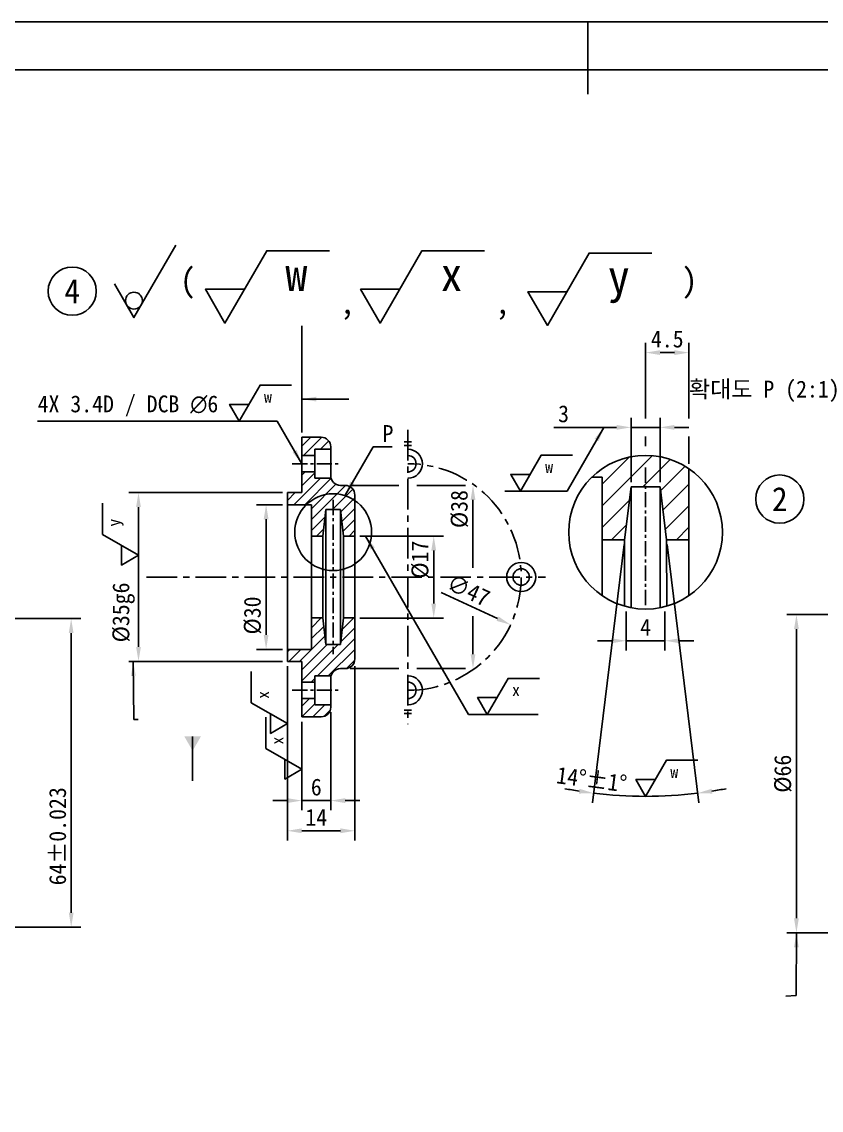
# Model space of a CAD drawing. Header units: millimetres. Extents: x 0 to 594, y 0 to 420.
# Drawn here: x 179.5 to 345.4, y 194.2 to 420 of the extents above; entities that cross this region are included whole.
import ezdxf
from ezdxf.enums import TextEntityAlignment as Align

# ---------------------------------------------------------------- set-up
doc = ezdxf.new("R2010")
doc.units = ezdxf.units.MM
doc.linetypes.add('CENTER', pattern=[50.8, 31.75, -6.35, 6.35, -6.35])
doc.linetypes.add('PHANTOM', pattern=[63.5, 31.75, -6.35, 6.35, -6.35, 6.35, -6.35])
for name, color, linetype in [('가상선', 1, 'PHANTOM'), ('문자', 2, 'Continuous'), ('외형선', 3, 'Continuous'), ('윤곽선_중심마크', 4, 'Continuous'), ('중심선', 1, 'CENTER'), ('치수선', 7, 'Continuous'), ('해칭선', 7, 'Continuous')]:
    doc.layers.add(name, color=color, linetype=linetype)
doc.styles.add('문자 H3.5', font='GulimChe.ttf', dxfattribs={"height": 3.5})
doc.styles.add('문자 H5', font='GulimChe.ttf', dxfattribs={"height": 5})
doc.dimstyles.new('기본', dxfattribs={"dimtxt": 3.5, "dimasz": 3, "dimexe": 2, "dimexo": 1, "dimgap": 1, "dimtad": 1, "dimdsep": 46, "dimtxsty": '문자 H3.5', "dimcen": 0, "dimclrd": 256, "dimclre": 256, "dimclrt": 2, "dimazin": 2, "dimtfac": 1, "dimtmove": 0, "dimatfit": 3, "dimfxl": 1, "dimlwd": -1, "dimlwe": -1, "dimarcsym": 1})

# ---------------------------------------------------------------- blocks, each defined once
blk = doc.blocks.new('*D3')
at = {"layer": 'Defpoints', "color": 0, "transparency": 16777216}
for p in [(142.83, 296.2), (140.83, 232.2), (189.8, 232.2)]:
    blk.add_point(p, dxfattribs=at)
at = {"layer": '치수선', "transparency": 16777216}
for p, q in [((143.83, 296.2), (147.85, 296.2)), ((151.6, 296.2), (160.38, 296.2)), ((164.13, 296.2), (172.38, 296.2)), ((176.13, 296.2), (191.8, 296.2)), ((189.8, 293.2), (189.8, 235.2)), ((141.83, 232.2), (191.8, 232.2))]:
    blk.add_line(p, q, dxfattribs=at)
for points in [[(189.3, 293.2), (190.3, 293.2), (189.8, 296.2)], [(189.3, 235.2), (190.3, 235.2), (189.8, 232.2)]]:
    blk.add_solid(points, dxfattribs=at)
at = {"layer": '치수선', "color": 2, "transparency": 16777216, "insert": (187, 251.06), "char_height": 3.5, "attachment_point": 5, "rotation": 90, "style": '문자 H3.5'}
blk.add_mtext('64%%P0.023', dxfattribs=at)
blk = doc.blocks.new('_DotSmall')
at = {"color": 0, "linetype": 'ByBlock', "const_width": 0.5}
blk.add_lwpolyline([(-0.0625, 0, 1), (0.0625, 0, 1)], format="xyb", close=True, dxfattribs=at)
blk = doc.blocks.new('*D17')
at = {"layer": 'Defpoints', "color": 0, "transparency": 16777216}
for p in [(311.96, 335.87), (305.96, 323.54), (311.96, 323.54)]:
    blk.add_point(p, dxfattribs=at)
at = {"layer": '치수선', "transparency": 16777216}
for p, q in [((305.96, 324.54), (305.96, 337.87)), ((311.96, 324.54), (311.96, 337.87)), ((302.96, 335.87), (289.92, 335.87)), ((311.96, 335.87), (305.96, 335.87)), ((314.96, 335.87), (317.96, 335.87))]:
    blk.add_line(p, q, dxfattribs=at)
for points in [[(302.96, 336.37), (302.96, 335.37), (305.96, 335.87)], [(314.96, 336.37), (314.96, 335.37), (311.96, 335.87)]]:
    blk.add_solid(points, dxfattribs=at)
at = {"layer": '치수선', "color": 2, "transparency": 16777216, "insert": (291.95, 338.66), "char_height": 3.5, "attachment_point": 5, "style": '문자 H3.5'}
blk.add_mtext('3  ', dxfattribs=at)
blk = doc.blocks.new('*D18')
at = {"layer": 'Defpoints', "color": 0, "transparency": 16777216}
for p in [(317.96, 351.38), (308.96, 327.54), (317.96, 327.29)]:
    blk.add_point(p, dxfattribs=at)
at = {"layer": '치수선', "transparency": 16777216}
for p, q in [((308.96, 337.74), (308.96, 353.38)), ((317.96, 337.74), (317.96, 353.38)), ((311.96, 351.38), (314.96, 351.38)), ((308.96, 331.94), (308.96, 333.99)), ((317.96, 328.29), (317.96, 333.99))]:
    blk.add_line(p, q, dxfattribs=at)
for points in [[(311.96, 351.88), (311.96, 350.88), (308.96, 351.38)], [(314.96, 351.88), (314.96, 350.88), (317.96, 351.38)]]:
    blk.add_solid(points, dxfattribs=at)
at = {"layer": '치수선', "color": 2, "transparency": 16777216, "insert": (313.46, 354.18), "char_height": 3.5, "attachment_point": 5, "style": '문자 H3.5'}
blk.add_mtext('4.5', dxfattribs=at)
blk = doc.blocks.new('*D19')
at = {"layer": 'Defpoints', "color": 0, "transparency": 16777216}
for p in [(304.96, 298.69), (312.96, 298.69), (312.96, 291.61)]:
    blk.add_point(p, dxfattribs=at)
at = {"layer": '치수선', "transparency": 16777216}
for p, q in [((304.96, 297.69), (304.96, 289.61)), ((312.96, 297.69), (312.96, 289.61)), ((301.96, 291.61), (298.96, 291.61)), ((304.96, 291.61), (312.96, 291.61)), ((315.96, 291.61), (318.96, 291.61))]:
    blk.add_line(p, q, dxfattribs=at)
for points in [[(301.96, 292.11), (301.96, 291.11), (304.96, 291.61)], [(315.96, 292.11), (315.96, 291.11), (312.96, 291.61)]]:
    blk.add_solid(points, dxfattribs=at)
at = {"layer": '치수선', "color": 2, "transparency": 16777216, "insert": (308.96, 294.41), "char_height": 3.5, "attachment_point": 5, "style": '문자 H3.5'}
blk.add_mtext('4', dxfattribs=at)
blk = doc.blocks.new('*D23')
at = {"layer": 'Defpoints', "color": 0, "transparency": 16777216}
for p in [(234.65, 322.33), (203.77, 287.33), (234.65, 287.33)]:
    blk.add_point(p, dxfattribs=at)
at = {"layer": '치수선', "transparency": 16777216}
for p, q in [((233.65, 322.33), (201.77, 322.33)), ((203.77, 319.33), (203.77, 290.33)), ((233.65, 287.33), (201.77, 287.33))]:
    blk.add_line(p, q, dxfattribs=at)
for points in [[(203.27, 319.33), (204.27, 319.33), (203.77, 322.33)], [(203.27, 290.33), (204.27, 290.33), (203.77, 287.33)]]:
    blk.add_solid(points, dxfattribs=at)
at = {"layer": '치수선', "color": 2, "transparency": 16777216, "insert": (200.68, 297.49), "char_height": 3.5, "attachment_point": 5, "rotation": 90, "style": '문자 H3.5'}
blk.add_mtext('%%c35g6', dxfattribs=at)
blk = doc.blocks.new('*D24')
at = {"layer": 'Defpoints', "color": 0, "transparency": 16777216}
for p in [(234.65, 319.83), (230.24, 289.83), (234.65, 289.83)]:
    blk.add_point(p, dxfattribs=at)
at = {"layer": '치수선', "transparency": 16777216}
for p, q in [((233.65, 319.83), (228.24, 319.83)), ((230.24, 316.83), (230.24, 292.83)), ((233.65, 289.83), (228.24, 289.83))]:
    blk.add_line(p, q, dxfattribs=at)
for points in [[(229.74, 316.83), (230.74, 316.83), (230.24, 319.83)], [(229.74, 292.83), (230.74, 292.83), (230.24, 289.83)]]:
    blk.add_solid(points, dxfattribs=at)
at = {"layer": '치수선', "color": 2, "transparency": 16777216, "insert": (227.45, 296.86), "char_height": 3.5, "attachment_point": 5, "rotation": 90, "style": '문자 H3.5'}
blk.add_mtext('%%c30', dxfattribs=at)
blk = doc.blocks.new('*D25')
at = {"layer": 'Defpoints', "color": 0, "transparency": 16777216}
for p in [(248.65, 313.33), (248.65, 296.33), (265.01, 296.33)]:
    blk.add_point(p, dxfattribs=at)
at = {"layer": '치수선', "transparency": 16777216}
for p, q in [((249.65, 313.33), (267.01, 313.33)), ((265.01, 310.33), (265.01, 299.33)), ((249.65, 296.33), (267.01, 296.33))]:
    blk.add_line(p, q, dxfattribs=at)
for points in [[(264.51, 310.33), (265.51, 310.33), (265.01, 313.33)], [(264.51, 299.33), (265.51, 299.33), (265.01, 296.33)]]:
    blk.add_solid(points, dxfattribs=at)
at = {"layer": '치수선', "color": 2, "transparency": 16777216, "insert": (262.22, 308.44), "char_height": 3.5, "attachment_point": 5, "rotation": 90, "style": '문자 H3.5'}
blk.add_mtext('%%c17', dxfattribs=at)
blk = doc.blocks.new('*D26')
at = {"layer": 'Defpoints', "color": 0, "transparency": 16777216}
for p in [(246.65, 323.83), (246.65, 285.83), (273.16, 285.83)]:
    blk.add_point(p, dxfattribs=at)
at = {"layer": '치수선', "transparency": 16777216}
for p, q in [((247.65, 323.83), (257.77, 323.83)), ((261.52, 323.83), (271.61, 323.83)), ((273.16, 320.83), (273.16, 306.71)), ((273.16, 296.69), (273.16, 288.83)), ((247.65, 285.83), (257.77, 285.83)), ((261.52, 285.83), (271.61, 285.83))]:
    blk.add_line(p, q, dxfattribs=at)
for points in [[(272.66, 320.83), (273.66, 320.83), (273.16, 323.83)], [(272.66, 288.83), (273.66, 288.83), (273.16, 285.83)]]:
    blk.add_solid(points, dxfattribs=at)
at = {"layer": '치수선', "color": 2, "transparency": 16777216, "insert": (270.37, 318.93), "char_height": 3.5, "attachment_point": 5, "rotation": 90, "style": '문자 H3.5'}
blk.add_mtext('%%c38', dxfattribs=at)
blk = doc.blocks.new('*D41')
at = {"layer": 'Defpoints', "color": 0, "transparency": 16777216}
for p in [(305.96, 323.54), (311.96, 323.54), (304.61, 312.54), (313.31, 312.54), (312.57, 259.41)]:
    blk.add_point(p, dxfattribs=at)
at = {"layer": '치수선', "transparency": 16777216}
for p, q in [((304.49, 311.55), (297.92, 258.01)), ((313.44, 311.55), (320.01, 258.01))]:
    blk.add_line(p, q, dxfattribs=at)
for start, end in [(259.1216, 261.0608), (263, 277), (278.9392, 280.8784)]:
    blk.add_arc((308.96, 347.98), 88.64, start, end, dxfattribs=at)
for points in [[(295.26, 260.91), (295.12, 259.92), (298.16, 260)], [(322.81, 259.92), (322.67, 260.91), (319.77, 260)]]:
    blk.add_solid(points, dxfattribs=at)
at = {"layer": '치수선', "color": 2, "transparency": 16777216, "insert": (297.79, 262.86), "char_height": 3.5, "attachment_point": 5, "rotation": 352.5224, "style": '문자 H3.5'}
blk.add_mtext('14°%%P1%%D', dxfattribs=at)
blk = doc.blocks.new('*D42')
at = {"layer": 'Defpoints', "color": 0, "transparency": 16777216}
for p in [(238.35, 314.73), (280.97, 294.93)]:
    blk.add_point(p, dxfattribs=at)
at = {"layer": '치수선', "transparency": 16777216}
blk.add_line((266.59, 301.62), (278.25, 296.2), dxfattribs=at)
blk.add_solid([(278.46, 296.65), (278.04, 295.74), (280.97, 294.93)], dxfattribs=at)
at = {"layer": '치수선', "color": 2, "transparency": 16777216, "insert": (272.24, 302.08), "char_height": 3.5, "attachment_point": 5, "rotation": 335.0851, "style": '문자 H3.5'}
blk.add_mtext('∅47', dxfattribs=at)
blk = doc.blocks.new('*D45')
at = {"layer": 'Defpoints', "color": 0, "transparency": 16777216}
for p in [(243.65, 277.83), (237.65, 275.83), (243.65, 258.46)]:
    blk.add_point(p, dxfattribs=at)
at = {"layer": '치수선', "transparency": 16777216}
for p, q in [((243.65, 276.83), (243.65, 256.46)), ((237.65, 274.83), (237.65, 256.46)), ((234.65, 258.46), (231.65, 258.46)), ((237.65, 258.46), (243.65, 258.46)), ((246.65, 258.46), (249.65, 258.46))]:
    blk.add_line(p, q, dxfattribs=at)
for points in [[(234.65, 258.96), (234.65, 257.96), (237.65, 258.46)], [(246.65, 258.96), (246.65, 257.96), (243.65, 258.46)]]:
    blk.add_solid(points, dxfattribs=at)
at = {"layer": '치수선', "color": 2, "transparency": 16777216, "insert": (240.65, 261.25), "char_height": 3.5, "attachment_point": 5, "style": '문자 H3.5'}
blk.add_mtext('6', dxfattribs=at)
blk = doc.blocks.new('*D46')
at = {"layer": 'Defpoints', "color": 0, "transparency": 16777216}
for p in [(234.65, 287.33), (248.65, 287.33), (248.65, 252.2)]:
    blk.add_point(p, dxfattribs=at)
at = {"layer": '치수선', "transparency": 16777216}
for p, q in [((234.65, 286.33), (234.65, 250.2)), ((248.65, 286.33), (248.65, 250.2)), ((237.65, 252.2), (245.65, 252.2))]:
    blk.add_line(p, q, dxfattribs=at)
for points in [[(237.65, 252.7), (237.65, 251.7), (234.65, 252.2)], [(245.65, 252.7), (245.65, 251.7), (248.65, 252.2)]]:
    blk.add_solid(points, dxfattribs=at)
at = {"layer": '치수선', "color": 2, "transparency": 16777216, "insert": (240.65, 255), "char_height": 3.5, "attachment_point": 5, "style": '문자 H3.5'}
blk.add_mtext('14', dxfattribs=at)
blk = doc.blocks.new('*D58')
at = {"layer": 'Defpoints', "color": 0, "transparency": 16777216}
for p in [(394.51, 297.04), (340.26, 231.04), (394.51, 231.04)]:
    blk.add_point(p, dxfattribs=at)
at = {"layer": '치수선', "transparency": 16777216}
for p, q in [((393.51, 297.04), (338.26, 297.04)), ((340.26, 294.04), (340.26, 234.04)), ((393.51, 231.04), (338.26, 231.04))]:
    blk.add_line(p, q, dxfattribs=at)
for points in [[(339.76, 294.04), (340.76, 294.04), (340.26, 297.04)], [(339.76, 234.04), (340.76, 234.04), (340.26, 231.04)]]:
    blk.add_solid(points, dxfattribs=at)
at = {"layer": '치수선', "color": 2, "transparency": 16777216, "insert": (337.47, 264.04), "char_height": 3.5, "attachment_point": 5, "rotation": 90, "style": '문자 H3.5'}
blk.add_mtext('%%c66', dxfattribs=at)

msp = doc.modelspace()

# ---------------------------------------------------------------- hatches: boundary and pattern name
at = {"layer": '문자'}
h = msp.add_hatch(dxfattribs=at)
h.set_pattern_fill('ANSI31', color=0, scale=0.5)
h.paths.add_polyline_path([(241.653, 333.834), (237.653, 333.834), (237.653, 330.034), (240.353, 330.034), (240.353, 331.334), (243.653, 331.334), (243.653, 331.834, 0.4142136)])
h.paths.add_polyline_path([(243.653, 277.834), (243.653, 278.334), (240.353, 278.334), (240.353, 279.634), (237.653, 279.634), (237.653, 275.834), (241.653, 275.834, 0.4142136)])
h = msp.add_hatch(dxfattribs=at)
h.set_pattern_fill('ANSI31', color=0, scale=0.5)
h.set_pattern_definition([(45, (-16.4822, 0), (-1.122532, 1.122532), [])])
h.paths.add_polyline_path([(240.353, 325.334), (240.353, 326.634), (237.653, 326.634), (237.653, 322.334), (234.653, 322.334), (234.653, 319.834), (238.589, 319.834, -0.3571762), (248.653, 320.705), (248.653, 321.834, 0.4142136), (246.653, 323.834), (245.653, 323.834, -0.3423135), (243.716, 325.336)])
h.paths.add_polyline_path([(242.653, 318.834), (245.653, 318.834), (246.328, 313.334), (248.653, 313.334), (248.653, 320.705, 0.3571762), (238.589, 319.834), (239.653, 319.834), (239.653, 313.334), (241.978, 313.334)])
h.paths.add_polyline_path([(248.653, 287.834), (248.653, 296.334), (246.328, 296.334), (245.653, 290.834), (242.653, 290.834), (241.978, 296.334), (239.653, 296.334), (239.653, 289.834), (234.653, 289.834), (234.653, 287.334), (237.653, 287.334), (237.653, 283.034), (240.353, 283.034), (240.353, 284.334), (243.714, 284.325, -0.3433264), (245.653, 285.834), (246.653, 285.834, 0.4142136)])
at = {"layer": '해칭선'}
h = msp.add_hatch(dxfattribs=at)
h.set_pattern_fill('ANSI31', color=0)
h.set_pattern_definition([(45, (-271.9712, -292.7546), (-2.245064, 2.245064), [])])
edge = h.paths.add_edge_path()
edge.add_line((311.963, 323.544), (313.314, 312.544))
edge.add_line((313.314, 312.544), (317.963, 312.544))
edge.add_line((317.963, 312.544), (317.963, 327.286))
edge.add_arc((308.963, 314.124), 15.945, 55.63557, 134.25765)
edge.add_line((297.836, 325.544), (299.963, 325.544))
edge.add_line((299.963, 325.544), (299.963, 312.544))
edge.add_line((299.963, 312.544), (304.613, 312.544))
edge.add_line((304.613, 312.544), (305.963, 323.544))
edge.add_line((305.963, 323.544), (311.963, 323.544))

# ---------------------------------------------------------------- linework, layer by layer
msp.add_lwpolyline([(0, 0), (594, 0), (594, 420), (0, 420)], close=True)
at = {"layer": '가상선', "color": 3, "linetype": 'Continuous', "ltscale": 0.3}
for centre, radius in [((308.963, 314.124), 15.945), ((244.153, 314.124), 7.972)]:
    msp.add_circle(centre, radius, dxfattribs=at)
at = {"layer": '문자', "color": 3}
for p, q in [((304.613, 312.544), (305.963, 323.544)), ((313.314, 312.544), (311.963, 323.544)), ((241.978, 313.334), (242.653, 318.834)), ((246.328, 313.334), (245.653, 318.834)), ((241.978, 296.334), (241.978, 313.334)), ((246.328, 313.334), (246.328, 296.334)), ((304.613, 312.544), (304.613, 298.785)), ((313.314, 312.544), (313.403, 298.81)), ((241.978, 296.334), (242.653, 290.834)), ((246.328, 296.334), (245.653, 290.834))]:
    msp.add_line(p, q, dxfattribs=at)
at = {"layer": '외형선'}
for p, q in [((237.653, 333.834), (237.653, 322.334)), ((241.653, 333.834), (237.653, 333.834)), ((260.409, 332.846), (258.909, 332.846)), ((260.409, 332.096), (258.909, 332.096)), ((240.353, 330.034), (237.653, 330.034)), ((243.653, 331.334), (240.353, 331.334)), ((240.353, 331.334), (240.353, 325.334)), ((243.653, 331.834), (243.653, 325.834)), ((240.353, 326.634), (237.653, 326.634)), ((243.716, 325.336), (240.353, 325.334)), ((297.836, 325.544), (299.963, 325.544)), ((299.963, 325.544), (299.963, 312.544)), ((317.963, 300.963), (317.963, 327.286)), ((246.653, 323.834), (245.653, 323.834)), ((305.963, 323.544), (311.963, 323.544)), ((305.963, 323.544), (305.963, 298.464)), ((311.963, 323.544), (311.963, 298.464)), ((234.653, 322.334), (234.653, 287.334)), ((234.653, 322.334), (237.653, 322.334)), ((248.653, 287.834), (248.653, 321.834)), ((234.653, 319.834), (239.653, 319.834)), ((239.653, 319.834), (239.653, 313.334)), ((242.653, 318.834), (245.653, 318.834)), ((242.653, 318.834), (242.653, 290.834)), ((245.653, 318.834), (245.653, 290.834)), ((239.653, 313.334), (241.978, 313.334)), ((239.653, 313.334), (239.653, 296.334)), ((246.328, 313.334), (248.653, 313.334)), ((299.963, 312.544), (304.613, 312.544)), ((299.963, 312.544), (299.963, 300.963)), ((313.314, 312.544), (317.963, 312.544)), ((239.653, 289.834), (239.653, 296.334)), ((239.653, 296.334), (241.978, 296.334)), ((246.328, 296.334), (248.653, 296.334)), ((234.653, 289.834), (239.653, 289.834)), ((242.653, 290.834), (245.653, 290.834)), ((234.653, 287.334), (237.653, 287.334)), ((237.653, 275.834), (237.653, 287.334)), ((246.653, 285.834), (245.653, 285.834)), ((240.353, 283.034), (237.653, 283.034)), ((240.353, 278.334), (240.353, 284.334)), ((243.714, 284.325), (240.353, 284.334)), ((243.653, 277.834), (243.653, 283.834)), ((240.353, 279.634), (237.653, 279.634)), ((243.653, 278.334), (240.353, 278.334)), ((241.653, 275.834), (237.653, 275.834)), ((260.409, 277.25), (258.909, 277.25)), ((260.409, 276.5), (258.909, 276.5))]:
    msp.add_line(p, q, dxfattribs=at)
for radius in [3.012, 1.7]:
    msp.add_circle((283.159, 304.834), radius, dxfattribs=at)
for centre, radius, start, end in [((241.653, 331.834), 2, 0, 90), ((259.659, 328.334), 3.012, 270, 90), ((259.659, 328.334), 1.7, 270, 90), ((245.653, 325.834), 2, 180, 270), ((246.653, 321.834), 2, 0, 90), ((246.653, 287.834), 2, 270, 0), ((245.653, 283.834), 2, 90, 180), ((259.659, 281.334), 3.012, 270, 90), ((259.659, 281.334), 1.7, 270, 90), ((241.653, 277.834), 2, 270, 0)]:
    msp.add_arc(centre, radius, start, end, dxfattribs=at)
at = {"layer": '윤곽선_중심마크'}
msp.add_line((297, 420), (297, 405), dxfattribs=at)
msp.add_lwpolyline([(584, 410), (10, 410), (10, 10), (584, 10)], close=True, dxfattribs=at)
at = {"layer": '중심선', "ltscale": 0.2}
for p, q in [((259.644, 335.346), (259.644, 274.322)), ((205.429, 304.834), (288.172, 304.834))]:
    msp.add_line(p, q, dxfattribs=at)
at = {"layer": '중심선', "ltscale": 0.1}
for p, q in [((235.653, 328.334), (245.653, 328.334)), ((308.963, 327.544), (308.963, 298.18)), ((244.153, 320.834), (244.153, 288.834)), ((235.653, 281.334), (245.653, 281.334))]:
    msp.add_line(p, q, dxfattribs=at)
at = {"layer": '중심선', "ltscale": 0.2}
msp.add_arc((259.659, 304.834), 23.5, 270, 90, dxfattribs=at)
at = {"layer": '치수선', "color": 7}
msp.add_line((237.653, 334.834), (237.653, 356.952), dxfattribs=at)
for points in [[(198.783, 365.658), (202.824, 358.658), (211.485, 373.658)], [(225.744, 364.518), (217.661, 364.518), (221.703, 357.518), (230.363, 372.518), (243.363, 372.518)], [(257.931, 364.518), (249.848, 364.518), (253.889, 357.518), (262.55, 372.518), (275.55, 372.518)], [(292.641, 364.018), (284.558, 364.018), (288.6, 357.018), (297.26, 372.018), (310.26, 372.018)], [(226.687, 340.643), (222.646, 340.643), (224.666, 337.143), (228.996, 344.643), (235.496, 344.643)], [(285.019, 326.112), (280.978, 326.112), (282.999, 322.612), (287.329, 330.112), (293.829, 330.112)], [(200.269, 311.362), (200.269, 307.321), (203.769, 309.342), (196.269, 313.672), (196.269, 320.172)], [(231.153, 276.449), (231.153, 272.408), (234.653, 274.428), (227.153, 278.758), (227.153, 285.258)], [(278.147, 279.817), (274.106, 279.817), (276.126, 276.317), (280.457, 283.817), (286.957, 283.817)], [(234.153, 266.969), (234.153, 262.928), (237.653, 264.949), (230.153, 269.279), (230.153, 275.779)], [(310.984, 262.835), (306.943, 262.835), (308.963, 259.335), (313.293, 266.835), (319.793, 266.835)]]:
    msp.add_lwpolyline(points, dxfattribs=at)
for centre, radius in [((190.019, 364.125), 5), ((202.824, 362.158), 1.75), ((336.81, 320.997), 5)]:
    msp.add_circle(centre, radius, dxfattribs=at)

# ---------------------------------------------------------------- texts
at = {"layer": '문자', "color": 2, "ltscale": 2, "style": '문자 H5'}
for s, p in [('(', (214.001, 366.373)), (')', (318.092, 366.373))]:
    msp.add_text(s, height=5, dxfattribs=at).set_placement(p, align=Align.MIDDLE_CENTER)
at = {"layer": '문자', "color": 2}
for s, height, style, p in [('  w', 7, '문자 H3.5', (231.989, 367.673)), ('  x', 7, '문자 H3.5', (264.176, 367.673)), ('  y', 7, '문자 H3.5', (298.886, 367.173)), ('4', 5, '문자 H5', (190.019, 364.125)), (',', 5, '문자 H5', (247.113, 361.949)), (',', 5, '문자 H5', (279.299, 361.949)), (' w', 2.5, '문자 H3.5', (229.81, 342.22)), (' w', 2.5, '문자 H3.5', (288.142, 327.69)), ('2', 5, '문자 H5', (336.81, 320.997)), (' x', 2.5, '문자 H3.5', (281.27, 281.395)), (' w', 2.5, '문자 H3.5', (314.107, 264.412))]:
    msp.add_text(s, height=height, dxfattribs=dict(at, style=style)).set_placement(p, align=Align.MIDDLE_CENTER)
at = {"layer": '문자', "color": 2, "style": '문자 H3.5'}
for s, p in [('  y', (198.692, 314.485)), (' x', (229.575, 279.572)), (' x', (232.575, 270.092))]:
    msp.add_text(s, height=2.5, rotation=90, dxfattribs=at).set_placement(p, align=Align.MIDDLE_CENTER)
at = {"layer": '문자', "color": 2, "insert": (182.843, 338.143), "char_height": 3.5, "attachment_point": 7, "style": '문자 H3.5'}
msp.add_mtext('4X 3.4D / DCB {\\fPMingLiU|b0|i0|c136|p0;∅}6', dxfattribs=at)
at = {"layer": '치수선', "color": 7, "insert": (317.963, 345.563), "char_height": 3.5, "attachment_point": 1, "style": '문자 H3.5'}
msp.add_mtext_dynamic_manual_height_columns('{\\C2;확대도 P (2:1)}', width=34.07821, gutter_width=17.5, heights=[0], dxfattribs=at)
at = {"layer": '치수선', "color": 2, "insert": (254.39, 332.846), "char_height": 3.5, "attachment_point": 7, "style": '문자 H3.5'}
msp.add_mtext('P', dxfattribs=at)

# ---------------------------------------------------------------- dimensions: what is measured, and where the dimension line sits
at = {"layer": '치수선', "color": 3}
for base, p1, p2, text, picture, middle in [((317.963, 351.381), (308.963, 327.544), (317.963, 327.286), '4.5', '*D18', (313.463, 351.381)), ((311.963, 335.87), (305.963, 323.544), (311.963, 323.544), '3  ', '*D17', (291.954, 335.87))]:
    dim = msp.add_linear_dim(base=base, p1=p1, p2=p2, text=text, dimstyle='기본', override={"dimldrblk": 'DotSmall'}, dxfattribs=at)
    dim.commit()
    dim.dimension.update_dxf_attribs({"geometry": picture, "text_midpoint": middle, "dimtype": 160})
for base, p1, p2, text, picture, middle in [((273.159, 285.834), (246.653, 323.834), (246.653, 285.834), '%%c38', '*D26', (273.159, 318.927)), ((203.769, 287.334), (234.653, 322.334), (234.653, 287.334), '%%c35g6', '*D23', (203.769, 297.491)), ((230.24, 289.834), (234.653, 319.834), (234.653, 289.834), '%%c30', '*D24', (230.24, 296.856)), ((265.013, 296.334), (248.653, 313.334), (248.653, 296.334), '%%c17', '*D25', (265.013, 308.441))]:
    dim = msp.add_linear_dim(base=base, p1=p1, p2=p2, angle=90, text=text, dimstyle='기본', dxfattribs=at)
    dim.commit()
    dim.dimension.update_dxf_attribs({"geometry": picture, "text_midpoint": middle, "dimtype": 160})
dim = msp.add_angular_dim_2l(base=(312.572, 259.408), line1=((313.314, 312.544), (311.963, 323.544)), line2=((304.613, 312.544), (305.963, 323.544)), text='<>%%P1%%D', dimstyle='기본', dxfattribs=at)
dim.commit()
dim.dimension.update_dxf_attribs({"geometry": '*D41', "text_midpoint": (297.427, 260.089), "dimtype": 162})
dim = msp.add_diameter_dim_2p(p1=(238.346, 314.734), p2=(280.972, 294.934), dimstyle='기본', dxfattribs=at)
dim.commit()
dim.dimension.update_dxf_attribs({"geometry": '*D42', "text_midpoint": (271.058, 299.539), "dimtype": 163})
dim = msp.add_linear_dim(base=(312.963, 291.615), p1=(304.963, 298.69), p2=(312.963, 298.69), text='4', dimstyle='기본', override={"dimldrblk": 'DotSmall'}, dxfattribs=at)
dim.commit()
dim.dimension.update_dxf_attribs({"geometry": '*D19', "text_midpoint": (308.963, 294.409)})
dim = msp.add_linear_dim(base=(189.796, 232.204), p1=(142.831, 296.204), p2=(140.831, 232.204), angle=90, text='64%%P0.023', dimstyle='기본', override={"dimldrblk": 'DotSmall'}, dxfattribs=at)
dim.commit()
dim.dimension.update_dxf_attribs({"geometry": '*D3', "text_midpoint": (189.796, 251.064), "dimtype": 160})
at = {"layer": '치수선', "color": 7}
dim = msp.add_linear_dim(base=(340.258, 231.042), p1=(394.51, 297.042), p2=(394.51, 231.042), angle=90, text='%%c66', dimstyle='기본', dxfattribs=at)
dim.commit()
dim.dimension.update_dxf_attribs({"geometry": '*D58', "text_midpoint": (337.469, 264.042)})
at = {"layer": '치수선', "color": 3}
for base, p1, p2, picture, middle in [((248.653, 252.205), (234.653, 287.334), (248.653, 287.334), '*D46', (240.653, 252.205)), ((243.653, 258.457), (237.653, 275.834), (243.653, 277.834), '*D45', (240.653, 258.457))]:
    dim = msp.add_linear_dim(base=base, p1=p1, p2=p2, dimstyle='기본', dxfattribs=at)
    dim.commit()
    dim.dimension.update_dxf_attribs({"geometry": picture, "text_midpoint": middle, "dimtype": 160})

# ---------------------------------------------------------------- leaders
at = {"layer": '치수선', "color": 7}
for points, override in [([(237.653, 341.739), (247.405, 341.739)], {"dimgap": 1, "dimtad": 1}), ([(300.318, 335.87), (292.664, 322.612), (279.756, 322.612)], {"dimgap": 1, "dimtad": 1}), ([(202.682, 287.334), (202.79, 275.286), (203.683, 275.286)], {"dimgap": 1, "dimtad": 1}), ([(214.995, 271.786), (214.995, 262.59)], {"dimgap": 1, "dimtad": 1, "dimldrblk": 'DatumFilled'}), ([(340.258, 231.042), (340.201, 218.015), (338.089, 217.896)], {"dimgap": 1, "dimtad": 1})]:
    msp.add_leader(points, dimstyle='기본', override=override, dxfattribs=at)
at = {"layer": '치수선', "color": 3, "annotation_type": 0, "has_hookline": 1, "hookline_direction": 1, "text_width": 38.702}
msp.add_leader([(237.653, 328.334), (232.567, 337.143), (222.545, 337.143)], dimstyle='기본', override={"dimgap": 1, "dimtad": 1}, dxfattribs=at)
at = {"layer": '치수선', "color": 7, "annotation_type": 0, "has_hookline": 1, "hookline_direction": 0, "text_width": 1.992}
msp.add_leader([(246.653, 321.834), (252.433, 331.846), (253.39, 331.846)], dimstyle='기본', override={"dimgap": 1, "dimtad": 1}, dxfattribs=at)
at = {"layer": '치수선', "color": 3}
msp.add_leader([(250.863, 313.334), (272.234, 276.317), (286.697, 276.317)], dimstyle='기본', override={"dimgap": 1, "dimtad": 1}, dxfattribs=at)

doc.saveas('drawing.dxf')
